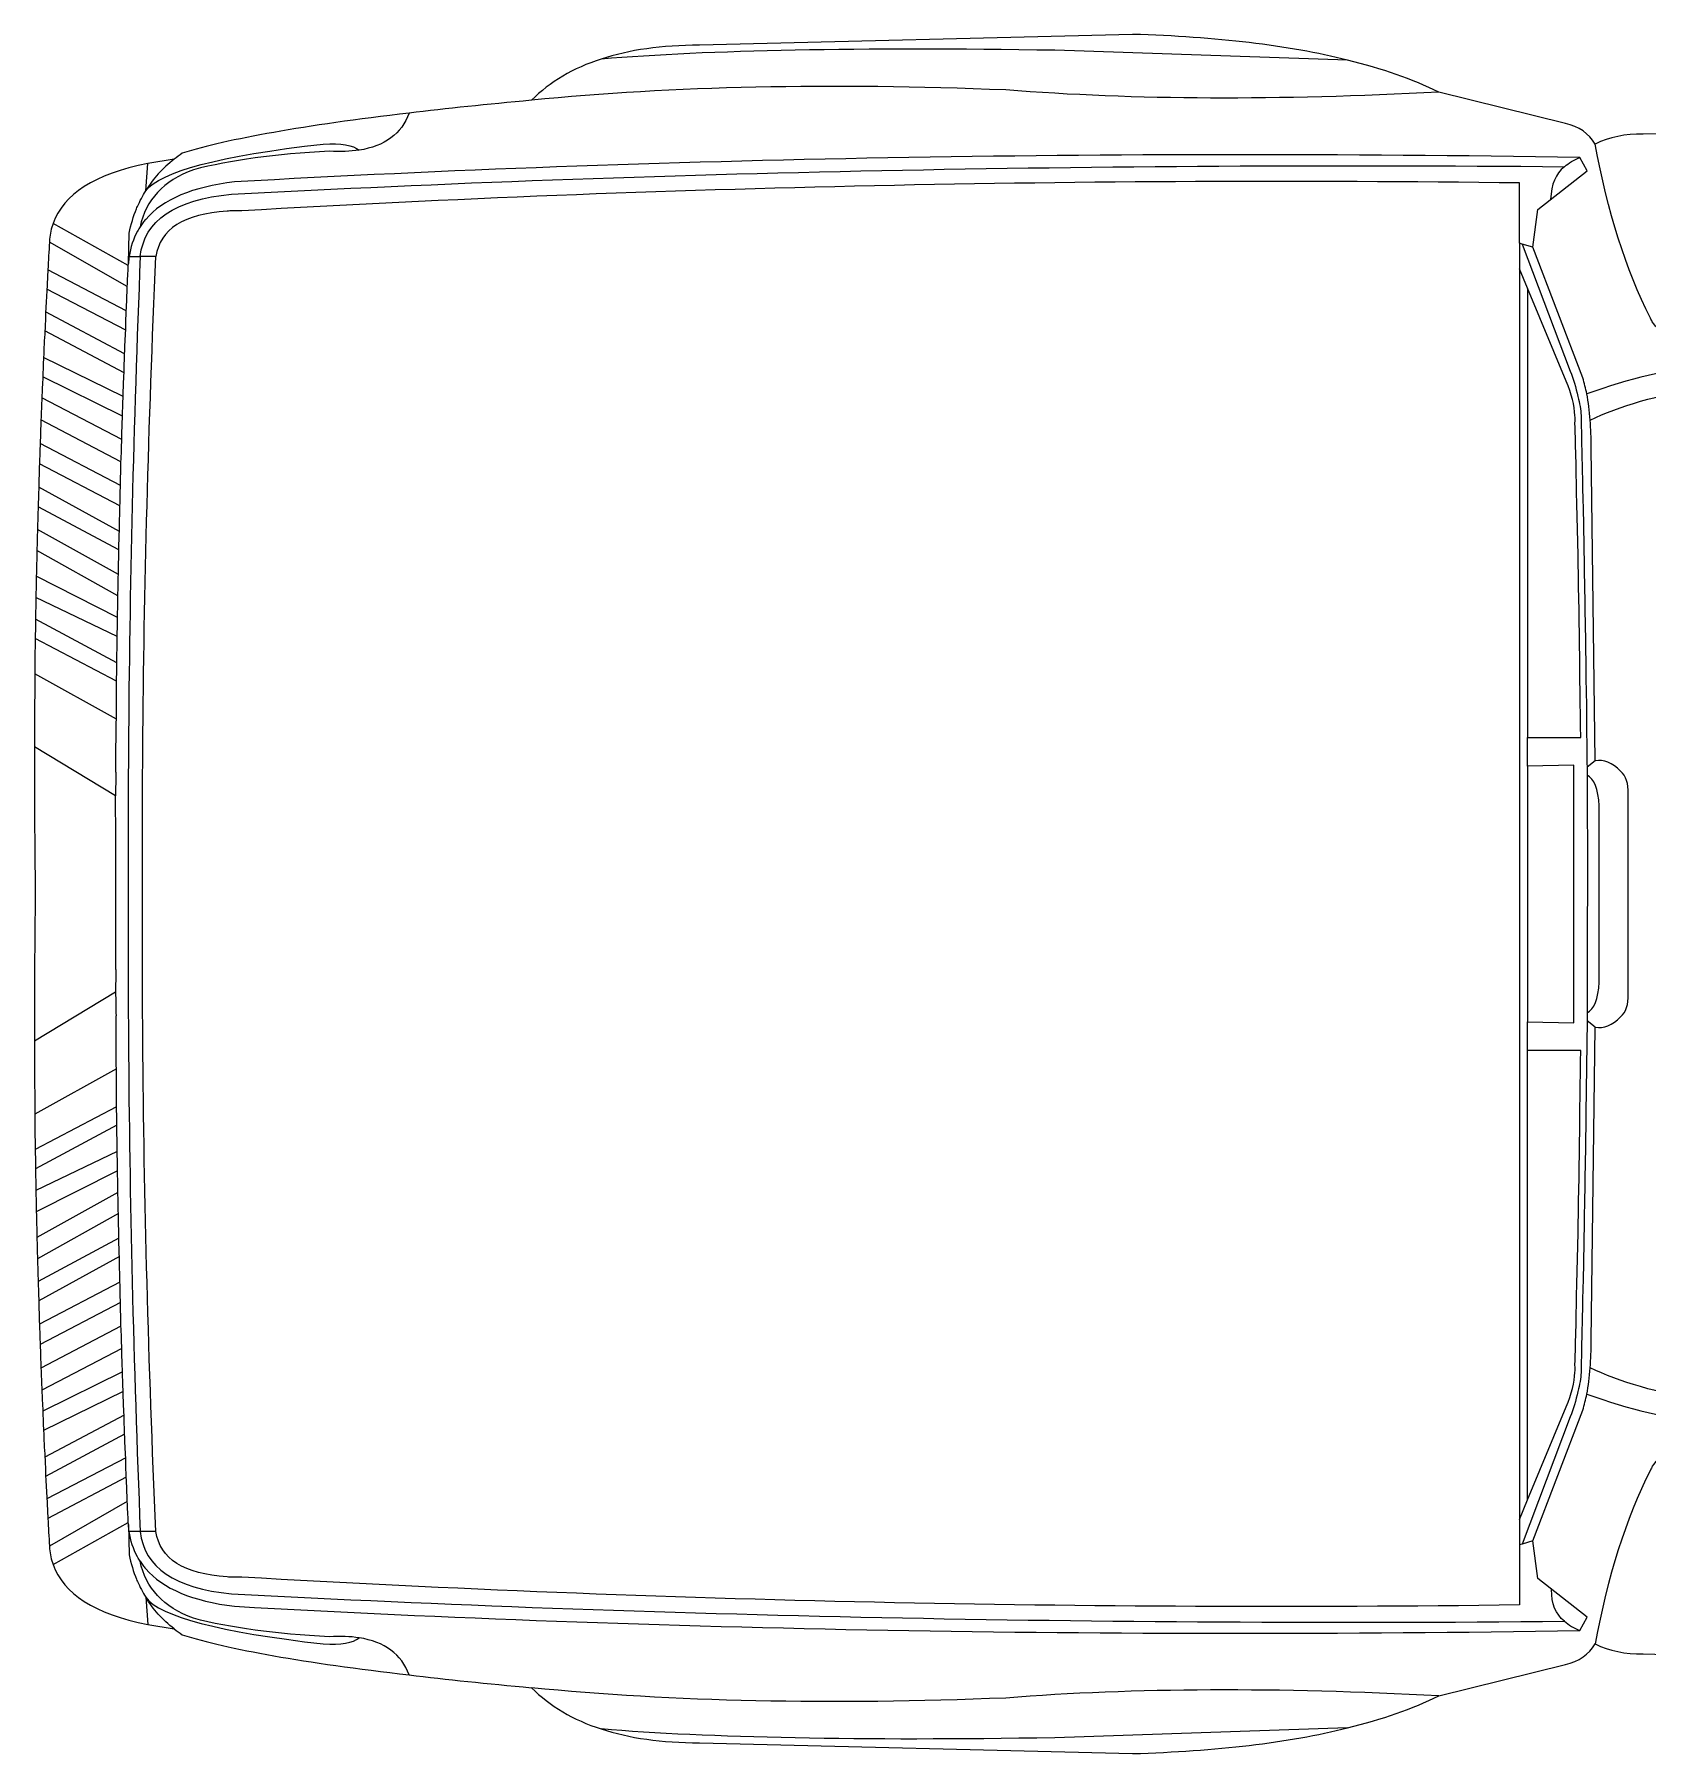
# Model space of a CAD drawing. Header units: metres. Extents: x -5443 to 5, y -1211 to 1211.
# Drawn here: x -5443 to -3417, y -1079 to 1079 of the extents above; entities that cross this region are included whole.
import ezdxf

# ---------------------------------------------------------------- set-up
doc = ezdxf.new("R2010")
doc.units = ezdxf.units.M
doc.layers.add('ceco.net 246', color=7, linetype='Continuous')

msp = doc.modelspace()

# ---------------------------------------------------------------- linework, layer by layer
at = {"layer": 'ceco.net 246', "lineweight": 18}
for points in [[(-5302.8, 883), (-5300.2, 917.3)], [(-5267, 922.6), (-5300.2, 917.3)], [(-3561.6, 812.1), (-3555.2, 859.4), (-3493.4, 908.2), (-3502.4, 924.9)], [(-5324.6, 789), (-5419, 841.8)], [(-5325.9, 763), (-5423.6, 818.7)], [(-5323.5, 800.5), (-5309.6, 800.5)], [(-5290, 800.5), (-5309.6, 800.5)], [(-3578.1, 817.2), (-3578.1, 785.1)], [(-3574.8, 816.1), (-3578.1, 817.2)], [(-3561.6, 812.1), (-3574.8, 816.1)], [(-5327.2, 732.1), (-5425.5, 783.9)], [(-5324.6, 789), (-5324.4, 791.2), (-5324.4, 791.7)], [(-3567.9, 760.6), (-3578.1, 785.1)], [(-3578.1, 785.1), (-3578.1, -785.3)], [(-5327.9, 708.1), (-5426.8, 759.3)], [(-3567.9, 760.6), (-3567.9, 196.4)], [(-5329.2, 678.4), (-5428.4, 731.2)], [(-5329.9, 654.4), (-5429.3, 707)], [(-5331, 624.7), (-5431, 673.8)], [(-5331.9, 600.1), (-5431.9, 649.3)], [(-5332.9, 570.8), (-5433.2, 623.1)], [(-5333.8, 542.7), (-5434.3, 595.3)], [(-5334.5, 513), (-5435.2, 565.6)], [(-5335.1, 487.4), (-5436.3, 540.2)], [(-5335.8, 455.1), (-5437, 510.8)], [(-5336.4, 432), (-5437.7, 486.3)], [(-5337.1, 401.3), (-5438.7, 457.8)], [(-5337.6, 374.6), (-5439.4, 431.2)], [(-5338.2, 347.4), (-5440.1, 399)], [(-5338.4, 323.4), (-5440.7, 372.4)], [(-5338.9, 290.1), (-5441.1, 345.3)], [(-5339.3, 267.1), (-5441.4, 320.9)], [(-5339.6, 219.5), (-5442, 276.3)], [(-3567.9, 160.6), (-3567.9, 196.4)], [(-5340.6, 123.4), (-5442.3, 184.6)], [(-3567.9, -160.6), (-3510.1, -161.9), (-3510.1, 161.9), (-3567.9, 160.6)], [(-3567.9, 160.6), (-3567.9, -160.6)], [(-3483.2, 167), (-3493.4, 159.3)], [(-5340.2, -95), (-5340.4, 90.2)], [(-5340.6, -123.4), (-5442.3, -184.7)], [(-3493.4, -149.1), (-3493.4, -159.4)], [(-3567.9, -196.4), (-3567.9, -160.6)], [(-3483.2, -167.1), (-3493.4, -159.4)], [(-3567.9, -760.8), (-3567.9, -196.4)], [(-5339.6, -219.5), (-5442, -276.3)], [(-5339.3, -267.2), (-5441.4, -320.9)], [(-5338.9, -290.3), (-5441.1, -345.3)], [(-5338.4, -323.4), (-5440.7, -372.4)], [(-5338.2, -347.6), (-5440.1, -399)], [(-5337.6, -374.8), (-5439.4, -431.3)], [(-5337.1, -401.4), (-5438.7, -458)], [(-5336.4, -432), (-5437.7, -486.4)], [(-5335.8, -455.1), (-5437, -511)], [(-5335.1, -487.4), (-5436.3, -540.2)], [(-5334.5, -513), (-5435.2, -565.8)], [(-5333.8, -542.7), (-5434.3, -595.5)], [(-5332.9, -570.8), (-5433.2, -623.1)], [(-5331.9, -600.1), (-5431.9, -649.3)], [(-5331, -624.7), (-5431, -673.8)], [(-5329.9, -654.4), (-5429.3, -707.2)], [(-5329.2, -678.4), (-5428.4, -731.3)], [(-5327.9, -708.2), (-5426.8, -759.5)], [(-5327.2, -732.2), (-5425.5, -784.1)], [(-5325.9, -763), (-5423.6, -818.9)], [(-3578.1, -785.3), (-3567.9, -760.8)], [(-5419, -841.8), (-5324.6, -789.2)], [(-5324.4, -791.9), (-5324.4, -791.4), (-5324.6, -789.2)], [(-3578.1, -785.3), (-3578.1, -817.2)], [(-5309.6, -800.6), (-5323.5, -800.6)], [(-5290, -800.6), (-5309.6, -800.6)], [(-3574.8, -816.3), (-3578.1, -817.2)], [(-3561.6, -812.1), (-3574.8, -816.3)], [(-3502.4, -924.9), (-3493.4, -908.2), (-3555.2, -859.6), (-3561.6, -812.1)], [(-5302.8, -883.1), (-5300.2, -917.3)], [(-5300.2, -917.3), (-5267, -922.8)]]:
    msp.add_lwpolyline(points, dxfattribs=at)
for points, knots in [([(-3794.1, 1047.2), (-3868.6, 1065.7), (-3958.4, 1076.3), (-4063.8, 1079.4), (-4063.8, 1079.4), (-4607.7, 1065.9), (-4607.7, 1065.9), (-4654.8, 1065.7), (-4695.9, 1060), (-4730.9, 1048.4)], [0, 0, 0, 0, 1, 1, 1, 2, 2, 2, 3, 3, 3, 3]), ([(-3794.1, 1047.2), (-3794.1, 1047.2), (-4161.4, 1059.4), (-4161.4, 1059.4), (-4406.4, 1063.3), (-4596.1, 1059.6), (-4730.9, 1048.4)], [0, 0, 0, 0, 1, 1, 1, 2, 2, 2, 2]), ([(-3679.4, 1007), (-3880.3, 996.2), (-4061.5, 996.9), (-4223, 1009.6), (-4442.8, 1018.5), (-4641.4, 1014.3), (-4818.4, 996.7)], [0, 0, 0, 0, 1, 1, 1, 2, 2, 2, 2]), ([(-3483.2, 941.7), (-3490.9, 955.1), (-3503.3, 963.6), (-3520.6, 967.4), (-3520.6, 967.4), (-3679.4, 1007), (-3679.4, 1007)], [0, 0, 0, 0, 1, 1, 1, 2, 2, 2, 2]), ([(-4972, 980.6), (-5103.9, 965.2), (-5198.8, 948.3), (-5256.8, 930.2), (-5260.3, 927.8), (-5263.7, 925.2), (-5267, 922.6)], [0, 0, 0, 0, 1, 1, 1, 2, 2, 2, 2]), ([(-3393.5, 954.7), (-3393.5, 954.7), (-3423, 954.2), (-3423, 954.2), (-3445.4, 954.6), (-3465.4, 950.4), (-3483.2, 941.7)], [0, 0, 0, 0, 1, 1, 1, 2, 2, 2, 2]), ([(-3502.4, 924.9), (-4097.6, 934.4), (-4660.5, 924.1), (-5191.1, 894.2), (-5244.1, 888), (-5281.3, 872.2), (-5302.8, 847.1), (-5304.1, 845.8), (-5305.2, 844.4), (-5306.5, 842.9), (-5307.8, 841.2), (-5308.8, 839.4), (-5309.8, 837.8)], [0, 0, 0, 0, 1, 1, 1, 2, 2, 2, 3, 3, 3, 4, 4, 4, 4]), ([(-5034.9, 934), (-5046.1, 932.4), (-5058.4, 931.8), (-5072.1, 932.7), (-5139.8, 929.3), (-5196.6, 921.5), (-5242.7, 909.5), (-5280.6, 895.3), (-5303, 871.5), (-5309.8, 837.8)], [0, 0, 0, 0, 1, 1, 1, 2, 2, 2, 3, 3, 3, 3]), ([(-5302.8, 883), (-5284.3, 907.2), (-5210, 926.9), (-5079.8, 941.7), (-5057.5, 943), (-5042.4, 940.4), (-5034.9, 934)], [0, 0, 0, 0, 1, 1, 1, 2, 2, 2, 2]), ([(-2771.4, 703.5), (-2771.4, 703.5), (-3361.2, 699.1), (-3361.2, 699.1), (-3384.9, 696.6), (-3401.7, 703), (-3411.5, 718.6), (-3411.5, 718.6), (-3411.5, 718.9), (-3411.5, 718.9), (-3411.8, 719.5), (-3412, 719.8), (-3412.2, 720.2), (-3412.2, 720.2), (-3412.6, 720.6), (-3412.6, 720.6), (-3413.1, 721.5), (-3413.5, 722.3), (-3413.9, 723.2), (-3444.5, 784.2), (-3467.6, 857.2), (-3483.2, 941.7)], [0, 0, 0, 0, 1, 1, 1, 2, 2, 2, 3, 3, 3, 4, 4, 4, 5, 5, 5, 6, 6, 6, 7, 7, 7, 7]), ([(-5309.6, 800.5), (-5304.6, 845.8), (-5266.3, 871.9), (-5195, 878.7), (-4664.5, 906.9), (-4106.8, 918.4), (-3521.8, 913.3)], [0, 0, 0, 0, 1, 1, 1, 2, 2, 2, 2]), ([(-3578.1, 817.2), (-3578.1, 817.2), (-3578.1, 892.8), (-3578.1, 892.8), (-4122.9, 899.7), (-4657.6, 888.2), (-5182.1, 857.9), (-5182.1, 857.9), (-5197, 857.7), (-5197, 857.7), (-5198.3, 857.7), (-5199.4, 857.5), (-5200.5, 857.4), (-5254.9, 853.9), (-5284.8, 834.8), (-5290, 800.5)], [0, 0, 0, 0, 1, 1, 1, 2, 2, 2, 3, 3, 3, 4, 4, 4, 5, 5, 5, 5]), ([(-5324.4, 791.7), (-5324.4, 791.7), (-5323.5, 829.7), (-5323.5, 829.7), (-5321.3, 840.7), (-5318.2, 851), (-5314.3, 860.5), (-5314, 861.4), (-5313.6, 862.3), (-5313.1, 863.3), (-5310.1, 870), (-5306.6, 876.6), (-5302.8, 883)], [0, 0, 0, 0, 1, 1, 1, 2, 2, 2, 3, 3, 3, 4, 4, 4, 4]), ([(-5419, 841.8), (-5421.4, 835.7), (-5422.9, 829.1), (-5423.4, 822.4), (-5423.4, 821.1), (-5423.4, 820), (-5423.6, 818.7)], [0, 0, 0, 0, 1, 1, 1, 2, 2, 2, 2]), ([(-5309.8, 837.8), (-5311, 836.1), (-5312.1, 834.3), (-5313.1, 832.2), (-5318.4, 822.7), (-5321.9, 812.1), (-5323.5, 800.5)], [0, 0, 0, 0, 1, 1, 1, 2, 2, 2, 2]), ([(-5309.6, 800.5), (-5318.2, 588.8), (-5323.2, 382.8), (-5324.4, 182.8), (-5324.6, 167.8), (-5324.6, 152.7), (-5324.6, 137.7), (-5324.6, 137.7), (-5324.6, -137.3), (-5324.6, -137.3), (-5324.6, -152.6), (-5324.6, -167.6), (-5324.4, -182.8), (-5323.2, -382.9), (-5318.2, -588.8), (-5309.6, -800.6)], [0, 0, 0, 0, 1, 1, 1, 2, 2, 2, 3, 3, 3, 4, 4, 4, 5, 5, 5, 5]), ([(-5290, -800.6), (-5299.3, -589.5), (-5304.8, -383.6), (-5306.5, -182.8), (-5306.6, -167.6), (-5306.6, -152.6), (-5306.6, -137.5), (-5306.6, -137.5), (-5306.6, 137.3), (-5306.6, 137.3), (-5306.6, 152.6), (-5306.6, 167.6), (-5306.5, 182.8), (-5304.8, 383.4), (-5299.3, 589.3), (-5290, 800.5)], [0, 0, 0, 0, 1, 1, 1, 2, 2, 2, 3, 3, 3, 4, 4, 4, 5, 5, 5, 5]), ([(-3574.8, 816.1), (-3574.8, 816.1), (-3514.5, 656.4), (-3514.5, 656.4), (-3510.5, 646.9), (-3507.3, 636.2), (-3505, 624.7), (-3502.6, 616.1), (-3501.1, 608.2), (-3500.9, 600.9), (-3500.8, 597.7), (-3500.8, 594.6), (-3500.9, 591.5), (-3500.9, 589.9), (-3500.8, 588.2), (-3500.6, 586.6), (-3500, 555.6), (-3499.3, 524.8), (-3498.6, 494), (-3498, 472.5), (-3497.6, 451.1), (-3497.3, 429.8), (-3496.4, 377.9), (-3495.4, 326.4), (-3494.7, 275.2), (-3494.7, 273.8), (-3494.7, 272.1), (-3494.7, 270.4), (-3494.7, 270.4), (-3494.1, 236.9), (-3494.1, 236.9), (-3494, 211.1), (-3493.8, 185.2), (-3493.4, 159.3)], [0, 0, 0, 0, 1, 1, 1, 2, 2, 2, 3, 3, 3, 4, 4, 4, 5, 5, 5, 6, 6, 6, 7, 7, 7, 8, 8, 8, 9, 9, 9, 10, 10, 10, 11, 11, 11, 11]), ([(-3493.6, 628), (-3495.1, 635), (-3496.7, 641.6), (-3498.6, 648), (-3498.6, 648), (-3561.6, 812.1), (-3561.6, 812.1)], [0, 0, 0, 0, 1, 1, 1, 2, 2, 2, 2]), ([(-3567.9, 196.4), (-3567.9, 196.4), (-3501.3, 196.4), (-3501.3, 196.4), (-3502.2, 273.2), (-3503.3, 351.1), (-3504.6, 429.8), (-3505.2, 451.1), (-3505.7, 472.5), (-3506.3, 494), (-3506.8, 526.4), (-3507.5, 559.1), (-3508.5, 591.5), (-3508.3, 594.6), (-3508.3, 597.7), (-3508.5, 600.9), (-3509.2, 613.3), (-3512.9, 627.8), (-3519.5, 644.1), (-3519.5, 644.1), (-3567.9, 760.6), (-3567.9, 760.6)], [0, 0, 0, 0, 1, 1, 1, 2, 2, 2, 3, 3, 3, 4, 4, 4, 5, 5, 5, 6, 6, 6, 7, 7, 7, 7]), ([(-3489.4, 595), (-3452.5, 612.8), (-3405.1, 626.5), (-3347.1, 636.2), (-3346.5, 636.4), (-3346.2, 636.4), (-3345.8, 636.4)], [0, 0, 0, 0, 1, 1, 1, 2, 2, 2, 2]), ([(-3483.2, 167), (-3483.2, 167), (-3488.3, 560.5), (-3488.3, 560.5), (-3488.1, 572.8), (-3488.5, 584.2), (-3489.4, 595)], [0, 0, 0, 0, 1, 1, 1, 2, 2, 2, 2]), ([(-5340.2, 153.1), (-5340.2, 153.1), (-5340.2, 182.8), (-5340.2, 182.8), (-5340, 195.1), (-5339.8, 207.4), (-5339.6, 219.5)], [0, 0, 0, 0, 1, 1, 1, 2, 2, 2, 2]), ([(-5442.3, 184.6), (-5442.5, 123.9), (-5442.3, 62.7), (-5441.4, 1.3), (-5442.3, -60.9), (-5442.5, -122.9), (-5442.3, -184.7)], [0, 0, 0, 0, 1, 1, 1, 2, 2, 2, 2]), ([(-3493.4, 159.3), (-3493.4, 159.2), (-3493.4, 158.8), (-3493.4, 158.6), (-3493.4, 158.6), (-3493.4, 153.7), (-3493.4, 153.7), (-3493.4, 152), (-3493.4, 150.5), (-3493.4, 149.1)], [0, 0, 0, 0, 1, 1, 1, 2, 2, 2, 3, 3, 3, 3]), ([(-3483.2, -167.1), (-3472.3, -169.3), (-3461.7, -165), (-3451.2, -154.2), (-3444.5, -148.4), (-3441.2, -138.8), (-3441.7, -125.8), (-3441.7, -125.8), (-3441.7, 125.8), (-3441.7, 125.8), (-3441.2, 138.8), (-3444.5, 148.3), (-3451.2, 154.2), (-3461.7, 165), (-3472.3, 169.2), (-3483.2, 167)], [0, 0, 0, 0, 1, 1, 1, 2, 2, 2, 3, 3, 3, 4, 4, 4, 5, 5, 5, 5]), ([(-3493.4, 149.1), (-3493.4, 147.2), (-3493.4, 145.4), (-3493.4, 143.7), (-3493.4, 143.7), (-3493.2, 106.3), (-3493.2, 106.3), (-3493.2, 96.1), (-3493.1, 85.8), (-3492.9, 75.7), (-3492.9, 75.7), (-3493.2, -106.4), (-3493.2, -106.4), (-3493.2, -120.6), (-3493.2, -135), (-3493.4, -149.1)], [0, 0, 0, 0, 1, 1, 1, 2, 2, 2, 3, 3, 3, 4, 4, 4, 5, 5, 5, 5]), ([(-3493.4, -149.1), (-3484.4, -144.9), (-3479.3, -132), (-3478, -110.6), (-3478, -110.6), (-3478, 110.5), (-3478, 110.5), (-3479.3, 132), (-3484.4, 144.9), (-3493.4, 149.1)], [0, 0, 0, 0, 1, 1, 1, 2, 2, 2, 3, 3, 3, 3]), ([(-5339.6, -219.5), (-5339.8, -207.2), (-5340, -195.1), (-5340, -182.8), (-5340, -182.8), (-5340, -153.1), (-5340, -153.1)], [0, 0, 0, 0, 1, 1, 1, 2, 2, 2, 2]), ([(-3493.4, -159.4), (-3493.4, -159.4), (-3494.7, -275.4), (-3494.7, -275.4), (-3495.4, -326.4), (-3496.4, -377.9), (-3497.3, -429.8), (-3497.6, -451.1), (-3498, -472.5), (-3498.6, -494), (-3499.3, -524.8), (-3500, -555.6), (-3500.6, -586.6), (-3500.8, -588.2), (-3500.9, -590), (-3500.9, -591.7), (-3500.8, -594.8), (-3500.8, -597.7), (-3500.9, -600.9), (-3501.1, -608.2), (-3502.6, -616.1), (-3505, -624.7), (-3507.3, -636.3), (-3510.5, -646.9), (-3514.5, -656.4), (-3514.5, -656.4), (-3574.8, -816.3), (-3574.8, -816.3)], [0, 0, 0, 0, 1, 1, 1, 2, 2, 2, 3, 3, 3, 4, 4, 4, 5, 5, 5, 6, 6, 6, 7, 7, 7, 8, 8, 8, 9, 9, 9, 9]), ([(-3489.4, -595), (-3488.5, -584.2), (-3488.1, -572.8), (-3488.3, -560.7), (-3488.3, -560.7), (-3483.2, -167.1), (-3483.2, -167.1)], [0, 0, 0, 0, 1, 1, 1, 2, 2, 2, 2]), ([(-3567.9, -760.8), (-3567.9, -760.8), (-3519.5, -644.1), (-3519.5, -644.1), (-3512.9, -627.8), (-3509.2, -613.3), (-3508.5, -600.9), (-3508.3, -597.7), (-3508.3, -594.8), (-3508.5, -591.7), (-3507.5, -559.1), (-3506.8, -526.4), (-3506.3, -494), (-3505.7, -472.5), (-3505.2, -451.1), (-3504.6, -429.8), (-3503.3, -351.1), (-3502.2, -273.2), (-3501.3, -196.4), (-3501.3, -196.4), (-3567.9, -196.4), (-3567.9, -196.4)], [0, 0, 0, 0, 1, 1, 1, 2, 2, 2, 3, 3, 3, 4, 4, 4, 5, 5, 5, 6, 6, 6, 7, 7, 7, 7]), ([(-3345.8, -636.4), (-3345.8, -636.4), (-3347.1, -636.3), (-3347.1, -636.3), (-3405.1, -626.5), (-3452.5, -612.8), (-3489.4, -595)], [0, 0, 0, 0, 1, 1, 1, 2, 2, 2, 2]), ([(-3561.6, -812.1), (-3561.6, -812.1), (-3498.6, -648), (-3498.6, -648), (-3496.7, -641.6), (-3495.1, -635), (-3493.6, -628)], [0, 0, 0, 0, 1, 1, 1, 2, 2, 2, 2]), ([(-2771.4, -703.6), (-2771.4, -703.6), (-3361.2, -699.2), (-3361.2, -699.2), (-3384.9, -696.6), (-3401.7, -703), (-3411.5, -718.6), (-3411.5, -718.6), (-3411.5, -719), (-3411.5, -719), (-3411.8, -719.5), (-3412, -719.9), (-3412.2, -720.2), (-3412.2, -720.2), (-3412.6, -720.8), (-3412.6, -720.8), (-3413.1, -721.7), (-3413.5, -722.4), (-3413.9, -723.4), (-3444.5, -784.4), (-3467.6, -857.2), (-3483.2, -941.7)], [0, 0, 0, 0, 1, 1, 1, 2, 2, 2, 3, 3, 3, 4, 4, 4, 5, 5, 5, 6, 6, 6, 7, 7, 7, 7]), ([(-5324.4, -791.9), (-5324.4, -791.9), (-5323.5, -829.9), (-5323.5, -829.9), (-5321.3, -840.7), (-5318.2, -851), (-5314.3, -860.5), (-5314, -861.6), (-5313.6, -862.5), (-5313.1, -863.4), (-5310.1, -870.2), (-5306.6, -876.6), (-5302.8, -883.1)], [0, 0, 0, 0, 1, 1, 1, 2, 2, 2, 3, 3, 3, 4, 4, 4, 4]), ([(-5423.6, -818.9), (-5423.4, -820), (-5423.4, -821.1), (-5423.4, -822.4), (-5422.9, -829.2), (-5421.4, -835.8), (-5419, -841.8)], [0, 0, 0, 0, 1, 1, 1, 2, 2, 2, 2]), ([(-5309.8, -837.8), (-5311, -836.1), (-5312.1, -834.3), (-5313.1, -832.4), (-5318.4, -822.7), (-5321.9, -812.1), (-5323.5, -800.6)], [0, 0, 0, 0, 1, 1, 1, 2, 2, 2, 2]), ([(-5309.6, -800.6), (-5304.6, -845.8), (-5266.3, -871.9), (-5195, -878.7), (-4664.5, -906.9), (-4106.8, -918.4), (-3521.8, -913.3)], [0, 0, 0, 0, 1, 1, 1, 2, 2, 2, 2]), ([(-3578.1, -817.2), (-3578.1, -817.2), (-3578.1, -892.8), (-3578.1, -892.8), (-4122.9, -899.9), (-4657.6, -888.2), (-5182.1, -857.9), (-5182.1, -857.9), (-5197, -857.8), (-5197, -857.8), (-5198.3, -857.8), (-5199.4, -857.6), (-5200.5, -857.4), (-5254.9, -853.9), (-5284.8, -834.8), (-5290, -800.6)], [0, 0, 0, 0, 1, 1, 1, 2, 2, 2, 3, 3, 3, 4, 4, 4, 5, 5, 5, 5]), ([(-5034.9, -934), (-5046.1, -932.4), (-5058.4, -931.8), (-5072.1, -932.7), (-5139.8, -929.3), (-5196.6, -921.6), (-5242.7, -909.5), (-5280.6, -895.4), (-5303, -871.5), (-5309.8, -837.8)], [0, 0, 0, 0, 1, 1, 1, 2, 2, 2, 3, 3, 3, 3]), ([(-5309.8, -837.8), (-5308.8, -839.4), (-5307.8, -841.2), (-5306.5, -842.9), (-5305.2, -844.4), (-5304.1, -845.8), (-5302.8, -847.3), (-5281.3, -872.4), (-5244.1, -888), (-5191.1, -894.4), (-4660.5, -924.3), (-4097.6, -934.4), (-3502.4, -924.9)], [0, 0, 0, 0, 1, 1, 1, 2, 2, 2, 3, 3, 3, 4, 4, 4, 4]), ([(-5302.8, -883.1), (-5284.3, -907.4), (-5210, -926.9), (-5079.8, -941.7), (-5057.5, -943), (-5042.4, -940.4), (-5034.9, -934)], [0, 0, 0, 0, 1, 1, 1, 2, 2, 2, 2]), ([(-5267, -922.8), (-5263.7, -925.4), (-5260.3, -927.8), (-5256.8, -930.2), (-5198.8, -948.5), (-5103.9, -965.4), (-4972, -980.6)], [0, 0, 0, 0, 1, 1, 1, 2, 2, 2, 2]), ([(-3679.4, -1007), (-3679.4, -1007), (-3520.6, -967.4), (-3520.6, -967.4), (-3503.3, -963.5), (-3490.9, -955.1), (-3483.2, -941.7)], [0, 0, 0, 0, 1, 1, 1, 2, 2, 2, 2]), ([(-3483.2, -941.7), (-3465.4, -950.3), (-3445.4, -954.6), (-3423, -954.2), (-3423, -954.2), (-3393.5, -954.8), (-3393.5, -954.8)], [0, 0, 0, 0, 1, 1, 1, 2, 2, 2, 2]), ([(-3679.4, -1007), (-3880.3, -996.2), (-4061.5, -996.9), (-4223, -1009.6), (-4442.8, -1018.6), (-4641.4, -1014.3), (-4818.4, -996.7)], [0, 0, 0, 0, 1, 1, 1, 2, 2, 2, 2]), ([(-4730.9, -1048.5), (-4695.9, -1060), (-4654.8, -1065.7), (-4607.7, -1065.9), (-4607.7, -1065.9), (-4063.8, -1079.4), (-4063.8, -1079.4), (-3958.4, -1076.3), (-3868.6, -1065.7), (-3794.1, -1047.2)], [0, 0, 0, 0, 1, 1, 1, 2, 2, 2, 3, 3, 3, 3]), ([(-3794.1, -1047.2), (-3794.1, -1047.2), (-4161.4, -1059.6), (-4161.4, -1059.6), (-4406.4, -1063.5), (-4596.1, -1059.8), (-4730.9, -1048.5)], [0, 0, 0, 0, 1, 1, 1, 2, 2, 2, 2])]:
    msp.add_open_spline(points, degree=3, knots=knots, dxfattribs=at)
for points in [[(-4730.9, 1048.4), (-4766.3, 1037.1), (-4795.4, 1019.8), (-4818.4, 996.7)], [(-3679.4, 1007), (-3712.3, 1022.9), (-3750.7, 1036.3), (-3794.1, 1047.2)], [(-4818.4, 996.7), (-4874.1, 991.6), (-4925.3, 986.3), (-4972, 980.6)], [(-4972, 980.6), (-4981.7, 954.4), (-5002.6, 939), (-5034.9, 934)], [(-5300.2, 917.3), (-5366.8, 903.9), (-5406.4, 878.7), (-5419, 841.8)], [(-5267, 922.6), (-5281.7, 911.3), (-5293.6, 898.1), (-5302.8, 883)], [(-3521.8, 913.3), (-3532.7, 903.9), (-3538.3, 891.5), (-3539.1, 872.1)], [(-3521.8, 913.3), (-3516.5, 917.9), (-3510.1, 921.7), (-3502.4, 924.9)], [(-5423.6, 818.7), (-5424.4, 807.1), (-5424.9, 795.4), (-5425.5, 783.9)], [(-5323.5, 800.5), (-5324.1, 797.8), (-5324.2, 794.9), (-5324.4, 791.7)], [(-5425.5, 783.9), (-5426, 775.6), (-5426.4, 767.5), (-5426.8, 759.3)], [(-5325.9, 763), (-5325.5, 771.5), (-5325.2, 780.4), (-5324.6, 789)], [(-5426.8, 759.3), (-5427.3, 749.9), (-5427.9, 740.6), (-5428.4, 731.2)], [(-5327.2, 732.1), (-5326.6, 742.4), (-5326.3, 752.7), (-5325.9, 763)], [(-5428.4, 731.2), (-5428.6, 723.2), (-5428.9, 715.1), (-5429.3, 707)], [(-5327.9, 708.1), (-5327.7, 716.2), (-5327.6, 724.3), (-5327.2, 732.1)], [(-5429.3, 707), (-5430, 696), (-5430.6, 685), (-5431, 673.8)], [(-5329.2, 678.4), (-5328.8, 688.3), (-5328.5, 698.2), (-5327.9, 708.1)], [(-5431, 673.8), (-5431.5, 665.6), (-5431.7, 657.5), (-5431.9, 649.3)], [(-5329.9, 654.4), (-5329.8, 662.3), (-5329.6, 670.4), (-5329.2, 678.4)], [(-5431.9, 649.3), (-5432.4, 640.6), (-5432.8, 631.9), (-5433.2, 623.1)], [(-5331, 624.7), (-5330.9, 634.6), (-5330.5, 644.5), (-5329.9, 654.4)], [(-3347.1, 662.1), (-3390.9, 658.8), (-3439.7, 647.4), (-3493.6, 628)], [(-3489.4, 595), (-3490.3, 606.7), (-3491.6, 617.7), (-3493.6, 628)], [(-5433.2, 623.1), (-5433.5, 613.9), (-5433.9, 604.7), (-5434.3, 595.3)], [(-5331.9, 600.1), (-5331.8, 609.1), (-5331.4, 617.4), (-5331, 624.7)], [(-5434.3, 595.3), (-5434.6, 585.5), (-5435, 575.6), (-5435.2, 565.6)], [(-5332.9, 570.8), (-5332.7, 580.5), (-5332.3, 590.4), (-5331.9, 600.1)], [(-5435.2, 565.6), (-5435.6, 557.2), (-5435.9, 548.8), (-5436.3, 540.2)], [(-5333.8, 542.7), (-5333.4, 552.1), (-5333, 561.4), (-5332.9, 570.8)], [(-5436.3, 540.2), (-5436.6, 530.5), (-5436.8, 520.6), (-5437, 510.8)], [(-5334.5, 513), (-5334.3, 522.9), (-5334.1, 532.8), (-5333.8, 542.7)], [(-5437, 510.8), (-5437.4, 502.6), (-5437.6, 494.5), (-5437.7, 486.3)], [(-5335.1, 487.4), (-5334.9, 496), (-5334.7, 504.4), (-5334.5, 513)], [(-5437.7, 486.3), (-5438.1, 476.9), (-5438.5, 467.6), (-5438.7, 457.8)], [(-5335.8, 455.1), (-5335.6, 465.9), (-5335.4, 476.5), (-5335.1, 487.4)], [(-5438.7, 457.8), (-5438.9, 449), (-5439.2, 440.2), (-5439.4, 431.2)], [(-5336.4, 432), (-5336.4, 439.7), (-5336.2, 447.4), (-5335.8, 455.1)], [(-5337.1, 401.3), (-5336.9, 411.4), (-5336.7, 421.7), (-5336.4, 432)], [(-5439.4, 431.2), (-5439.6, 420.5), (-5439.8, 409.8), (-5440.1, 399)], [(-5440.1, 399), (-5440.3, 390), (-5440.5, 381.2), (-5440.7, 372.4)], [(-5337.6, 374.6), (-5337.5, 383.6), (-5337.3, 392.4), (-5337.1, 401.3)], [(-5440.7, 372.4), (-5440.9, 363.4), (-5440.9, 354.2), (-5441.1, 345.3)], [(-5338.2, 347.4), (-5338, 356.5), (-5337.8, 365.6), (-5337.6, 374.6)], [(-5338.4, 323.4), (-5338.4, 331.5), (-5338.4, 339.6), (-5338.2, 347.4)], [(-5441.1, 345.3), (-5441.2, 337.2), (-5441.4, 329.1), (-5441.4, 320.9)], [(-5441.4, 320.9), (-5441.8, 306), (-5442, 291.2), (-5442, 276.3)], [(-5338.9, 290.1), (-5338.9, 301.2), (-5338.7, 312.3), (-5338.4, 323.4)], [(-5339.3, 267.1), (-5339.3, 274.8), (-5339.1, 282.5), (-5338.9, 290.1)], [(-5442, 276.3), (-5442.2, 245.9), (-5442.3, 215.3), (-5442.3, 184.6)], [(-5339.6, 219.5), (-5339.6, 235.4), (-5339.5, 251.2), (-5339.3, 267.1)], [(-5340.2, 153.1), (-5340.4, 143.2), (-5340.6, 133.3), (-5340.6, 123.4)], [(-5340.4, 90.2), (-5340.6, 101.2), (-5340.6, 112.2), (-5340.6, 123.4)], [(-5340.2, -95), (-5340.4, -104.3), (-5340.6, -113.8), (-5340.6, -123.4)], [(-5340.6, -123.4), (-5340.4, -133.3), (-5340.2, -143.2), (-5340, -153.1)], [(-5442.3, -184.7), (-5442.3, -215.5), (-5442.2, -246.1), (-5442, -276.3)], [(-5339.3, -267.2), (-5339.5, -251.2), (-5339.6, -235.4), (-5339.6, -219.5)], [(-5442, -276.3), (-5442, -291.2), (-5441.8, -306), (-5441.4, -320.9)], [(-5338.9, -290.3), (-5339.1, -282.6), (-5339.3, -274.9), (-5339.3, -267.2)], [(-5338.4, -323.4), (-5338.7, -312.3), (-5338.9, -301.3), (-5338.9, -290.3)], [(-5441.4, -320.9), (-5441.4, -329.1), (-5441.2, -337.2), (-5441.1, -345.3)], [(-5338.2, -347.6), (-5338.4, -339.6), (-5338.4, -331.5), (-5338.4, -323.4)], [(-5441.1, -345.3), (-5440.9, -354.2), (-5440.9, -363.4), (-5440.7, -372.4)], [(-5337.6, -374.8), (-5337.8, -365.8), (-5338, -356.6), (-5338.2, -347.6)], [(-5440.7, -372.4), (-5440.5, -381.4), (-5440.3, -390.2), (-5440.1, -399)], [(-5337.1, -401.4), (-5337.3, -392.4), (-5337.5, -383.6), (-5337.6, -374.8)], [(-5440.1, -399), (-5439.8, -409.8), (-5439.6, -420.5), (-5439.4, -431.3)], [(-5336.4, -432), (-5336.7, -421.9), (-5336.9, -411.6), (-5337.1, -401.4)], [(-5439.4, -431.3), (-5439.2, -440.2), (-5438.9, -449), (-5438.7, -458)], [(-5335.8, -455.1), (-5336.2, -447.4), (-5336.4, -439.7), (-5336.4, -432)], [(-5438.7, -458), (-5438.5, -467.6), (-5438.1, -477.1), (-5437.7, -486.4)], [(-5335.1, -487.4), (-5335.4, -476.6), (-5335.6, -465.9), (-5335.8, -455.1)], [(-5437.7, -486.4), (-5437.6, -494.7), (-5437.4, -502.8), (-5437, -511)], [(-5334.5, -513), (-5334.7, -504.4), (-5334.9, -496), (-5335.1, -487.4)], [(-5437, -511), (-5436.8, -520.7), (-5436.6, -530.5), (-5436.3, -540.2)], [(-5333.8, -542.7), (-5334.1, -532.8), (-5334.3, -522.9), (-5334.5, -513)], [(-5436.3, -540.2), (-5435.9, -548.8), (-5435.6, -557.2), (-5435.2, -565.8)], [(-5332.9, -570.8), (-5333, -561.4), (-5333.4, -552.1), (-5333.8, -542.7)], [(-5435.2, -565.8), (-5435, -575.8), (-5434.6, -585.6), (-5434.3, -595.5)], [(-5331.9, -600.1), (-5332.3, -590.4), (-5332.7, -580.5), (-5332.9, -570.8)], [(-5434.3, -595.5), (-5433.9, -604.7), (-5433.5, -613.9), (-5433.2, -623.1)], [(-5331, -624.7), (-5331.4, -617.4), (-5331.8, -609.1), (-5331.9, -600.1)], [(-3493.6, -628), (-3491.6, -617.7), (-3490.3, -606.7), (-3489.4, -595)], [(-5433.2, -623.1), (-5432.8, -631.8), (-5432.4, -640.6), (-5431.9, -649.3)], [(-5329.9, -654.4), (-5330.5, -644.5), (-5330.9, -634.6), (-5331, -624.7)], [(-3493.6, -628), (-3439.7, -647.5), (-3390.9, -658.8), (-3347.1, -662.1)], [(-5431.9, -649.3), (-5431.7, -657.5), (-5431.5, -665.6), (-5431, -673.8)], [(-5329.2, -678.4), (-5329.6, -670.4), (-5329.8, -662.3), (-5329.9, -654.4)], [(-5431, -673.8), (-5430.6, -685), (-5430, -696), (-5429.3, -707.2)], [(-5327.9, -708.2), (-5328.5, -698.2), (-5328.8, -688.3), (-5329.2, -678.4)], [(-5429.3, -707.2), (-5428.9, -715.1), (-5428.6, -723.2), (-5428.4, -731.3)], [(-5327.2, -732.2), (-5327.6, -724.3), (-5327.7, -716.2), (-5327.9, -708.2)], [(-5428.4, -731.3), (-5427.9, -740.6), (-5427.3, -750.1), (-5426.8, -759.5)], [(-5325.9, -763), (-5326.3, -752.7), (-5326.6, -742.4), (-5327.2, -732.2)], [(-5426.8, -759.5), (-5426.4, -767.7), (-5426, -775.8), (-5425.5, -784.1)], [(-5324.6, -789.2), (-5325.2, -780.4), (-5325.5, -771.6), (-5325.9, -763)], [(-5425.5, -784.1), (-5424.9, -795.6), (-5424.4, -807.3), (-5423.6, -818.9)], [(-5323.5, -800.6), (-5324.1, -797.8), (-5324.2, -795), (-5324.4, -791.9)], [(-5419, -841.8), (-5406.4, -878.7), (-5366.8, -904), (-5300.2, -917.3)], [(-5267, -922.8), (-5281.7, -911.3), (-5293.6, -898.1), (-5302.8, -883.1)], [(-3521.8, -913.3), (-3532.7, -904), (-3538.3, -891.5), (-3537.8, -873.3)], [(-3521.8, -913.3), (-3516.5, -917.9), (-3510.1, -921.8), (-3502.4, -924.9)], [(-4972, -980.6), (-4981.7, -954.6), (-5002.6, -939), (-5034.9, -934)], [(-4972, -980.6), (-4925.3, -986.3), (-4874.1, -991.6), (-4818.4, -996.7)], [(-4818.4, -996.7), (-4795.4, -1019.8), (-4766.3, -1037.1), (-4730.9, -1048.5)], [(-3794.1, -1047.2), (-3750.7, -1036.3), (-3712.3, -1023), (-3679.4, -1007)]]:
    msp.add_open_spline(points, degree=3, dxfattribs=at)

doc.saveas('drawing.dxf')
